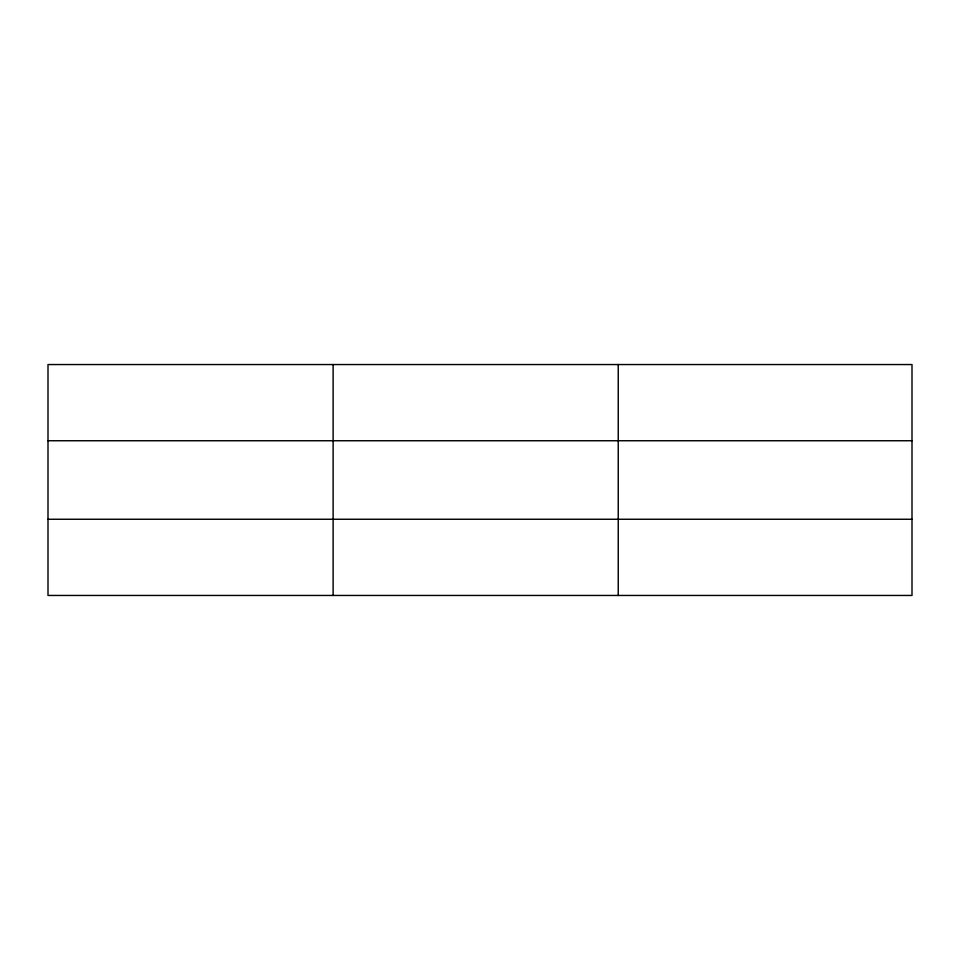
<?xml version="1.0" encoding="UTF-8"?>
<svg xmlns="http://www.w3.org/2000/svg" width="960" height="960" viewBox="0 0 960 960"><rect width="100%" height="100%" fill="white"/><g stroke="black" fill="none" stroke-linecap="round" stroke-linejoin="round"><path stroke-width="1.44" d="M333.12 595.452L333.12 364.548M618.24 595.452L618.24 364.548M912 519.252L912 595.452L48 595.452L48 364.548L912 364.548L912 519.252L48 519.252M48 440.748L912 440.748"/></g></svg>
